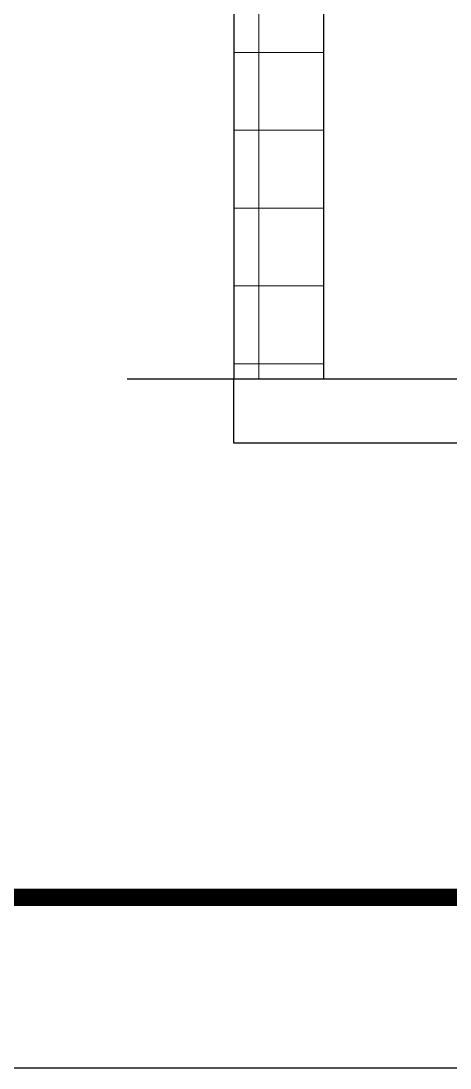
# Model space of a CAD drawing. Header units: inches. Extents: x -10117506 to -5032697, y -6529230 to -3254494.
# Drawn here: x -5047307.5 to -5047186.8, y -3262044.9 to -3261750.5 of the extents above; entities that cross this region are included whole.
import ezdxf

# ---------------------------------------------------------------- set-up
doc = ezdxf.new("R2010")
doc.units = ezdxf.units.IN
doc.header["$LTSCALE"] = 2
doc.header["$MEASUREMENT"] = 0
doc.linetypes.add('ACAD_ISO02W100', pattern=[15, 12, -3])
doc.layers.get('0').update_dxf_attribs({"linetype": 'CONTINUOUS'})
doc.layers.add('HATCH', color=60, linetype='ACAD_ISO02W100', lineweight=13)

msp = doc.modelspace()

# ---------------------------------------------------------------- hatches: boundary and pattern name
at = {"layer": 'HATCH', "transparency": 33554661}
h = msp.add_hatch(dxfattribs=at)
h.set_pattern_fill('ANSI37', color=256, scale=175, angle=45)
h.paths.add_polyline_path([(-5047222.33, -3261515.21), (-5047222.33, -3261477.21), (-5047247.61, -3261477.21), (-5047247.61, -3261515.21), (-5047248.87, -3261515.21), (-5047248.87, -3261520.21), (-5047248.45, -3261520.21), (-5047248.45, -3261632.21), (-5047248.45, -3261744.21), (-5047247.61, -3261744.21), (-5047247.61, -3261851.21), (-5047222.33, -3261851.21)])

# ---------------------------------------------------------------- linework, layer by layer
at = {"ltscale": 0.5}
for p, q in [((-5047222.33, -3261851.21), (-5047222.33, -3261515.21)), ((-5047247.61, -3261744.21), (-5047247.61, -3261851.21)), ((-5047247.61, -3261851.21), (-5047277.61, -3261851.21)), ((-5046956.49, -3261851.21), (-5047247.61, -3261851.21)), ((-5047247.61, -3261869.21), (-5047247.61, -3261851.21)), ((-5046956.49, -3261869.21), (-5047247.61, -3261869.21))]:
    msp.add_line(p, q, dxfattribs=at)
msp.add_lwpolyline([(-5048729.12, -3262044.85), (-5048729.12, -3259799.81), (-5045554.32, -3259799.81), (-5045554.32, -3262044.85)], close=True)
at = {"const_width": 4.8}
msp.add_lwpolyline([(-5045602.32, -3261996.85), (-5045602.32, -3259847.81), (-5048585.12, -3259847.81), (-5048585.12, -3261996.85)], close=True, dxfattribs=at)

doc.saveas('drawing.dxf')
